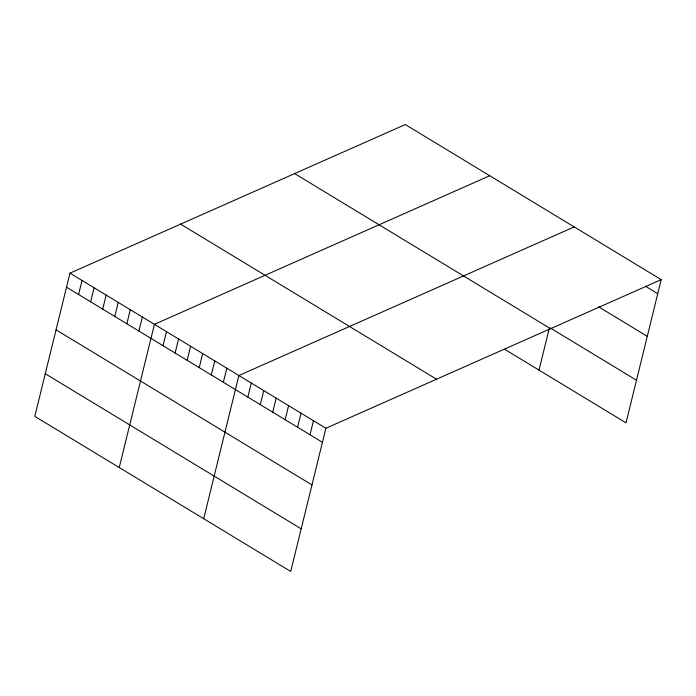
<?xml version="1.0" encoding="UTF-8"?>
<svg xmlns="http://www.w3.org/2000/svg" width="696" height="696" viewBox="0 0 696 696"><rect width="100%" height="100%" fill="white"/><g stroke="black" fill="none" stroke-linecap="round" stroke-linejoin="round"><path stroke-width="1.04" d="M69.974 273.154L34.8 416.356L290.719 571.451L325.893 428.249L661.2 279.644L405.281 124.549L69.974 273.154L325.893 428.249M78.587 294.512L82.041 280.471M90.654 301.829L94.099 287.779M102.721 309.137L106.166 295.087M114.779 316.445L118.233 302.403M126.846 323.762L130.3 309.711M138.913 331.07L142.358 317.028M119.251 467.538L154.425 324.336L489.732 175.731M163.038 345.695L166.492 331.653M175.105 353.011L178.559 338.961M187.172 360.319L190.617 346.269M199.239 367.627L202.684 353.585M211.297 374.944L214.751 360.893M223.364 382.252L226.818 368.21M203.702 518.72L238.876 375.518L574.191 226.913M247.863 397.094L251.308 383.052M260.287 404.628L263.74 390.587M272.719 412.163L276.173 398.121M285.151 419.697L288.596 405.646M297.584 427.231L301.029 413.18M310.007 434.765L313.461 420.715M539.017 370.115L549.248 328.46M661.2 279.644L626.026 422.846L504.678 349.305M645.322 286.16L657.746 293.695M598.447 306.719L647.28 336.316M550.371 328.034L636.492 380.225M294.634 173.591L550.545 328.686M180.621 224.121L436.54 379.207M66.52 287.204L322.439 442.299M56.054 329.826L311.973 484.921M45.266 373.735L301.185 528.83"/></g></svg>
